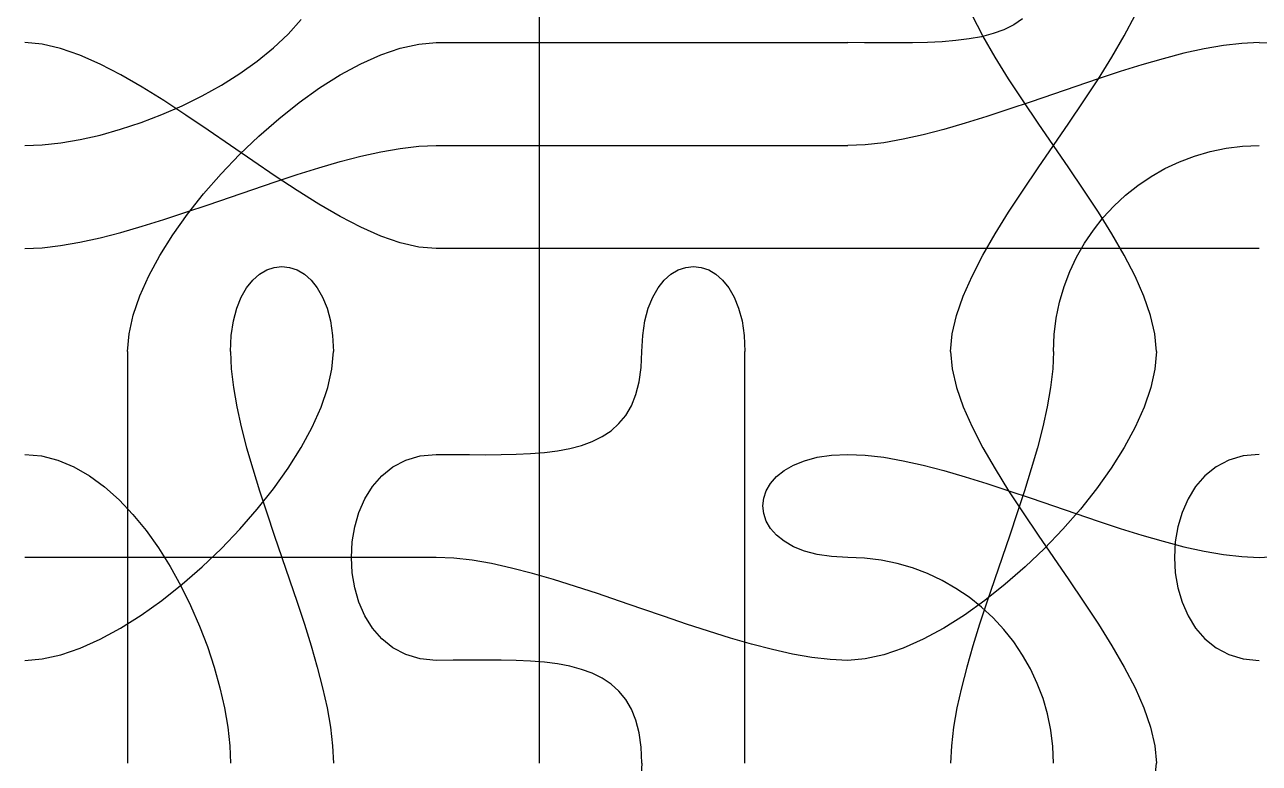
# Model space of a CAD drawing. Header units: metres. Extents: x -250 to 250, y -250 to 250.
# Drawn here: x -250 to -100, y 50 to 139.7 of the extents above; entities that cross this region are included whole.
import ezdxf

# ---------------------------------------------------------------- set-up
doc = ezdxf.new("R2010")
doc.units = ezdxf.units.M

msp = doc.modelspace()

# ---------------------------------------------------------------- linework, layer by layer
for p, q in [((-218.00122, 138.53638, -519.61523), (-216.42575, 140.29312, -519.61523)), ((-187.5, 140.84, -519.61523), (-187.5, 138.32031, -519.61523)), ((-133.5937, 138.32031, -519.61523), (-134.89995, 140.84, -519.61523)), ((-129.84, 139.66, -519.61523), (-131.03703, 139.06921, -519.61523)), ((-128.75922, 140.3783, -519.61523), (-129.84, 139.66, -519.61523)), ((-116.40619, 138.32031, -519.61523), (-115.09993, 140.84, -519.61523)), ((-219.78107, 136.8565, -519.61523), (-218.00122, 138.53638, -519.61523)), ((-187.5, 138.32031, -519.61523), (-187.5, 135.73502, -519.61523)), ((-133.75359, 138.2214, -519.61523), (-135.26, 137.94, -519.61523)), ((-132.34375, 138.59375, -519.61523), (-133.75359, 138.2214, -519.61523)), ((-132.09996, 135.73499, -519.61523), (-133.5937, 138.32031, -519.61523)), ((-131.03703, 139.06921, -519.61523), (-132.34375, 138.59375, -519.61523)), ((-117.89995, 135.73499, -519.61523), (-116.40619, 138.32031, -519.61523)), ((-247.87405, 137.31879, -519.61523), (-250, 137.50006, -519.61523)), ((-245.62999, 136.80002, -519.61523), (-247.87405, 137.31879, -519.61523)), ((-243.28093, 135.98126, -519.61523), (-245.62999, 136.80002, -519.61523)), ((-221.73999, 135.2601, -519.61523), (-219.78107, 136.8565, -519.61523)), ((-206.74854, 136.01086, -519.61523), (-204.39119, 136.82135, -519.61523)), ((-204.39119, 136.82135, -519.61523), (-202.13321, 137.3262, -519.61523)), ((-202.13321, 137.3262, -519.61523), (-199.99994, 137.50012, -519.61523)), ((-200, 137.5, -519.61523), (-197.87405, 137.5, -519.61523)), ((-197.87405, 137.5, -519.61523), (-195.63, 137.5, -519.61523)), ((-195.63, 137.5, -519.61523), (-193.28094, 137.5, -519.61523)), ((-193.28094, 137.5, -519.61523), (-190.84, 137.5, -519.61523)), ((-190.84, 137.5, -519.61523), (-188.32031, 137.5, -519.61523)), ((-188.32031, 137.5, -519.61523), (-185.735, 137.5, -519.61523)), ((-185.735, 137.5, -519.61523), (-183.0972, 137.5, -519.61523)), ((-183.0972, 137.5, -519.61523), (-180.42001, 137.5, -519.61523)), ((-180.42001, 137.5, -519.61523), (-177.71657, 137.5, -519.61523)), ((-177.71657, 137.5, -519.61523), (-175, 137.5, -519.61523)), ((-175, 137.5, -519.61523), (-172.28345, 137.5, -519.61523)), ((-172.28345, 137.5, -519.61523), (-169.58, 137.5, -519.61523)), ((-169.58, 137.5, -519.61523), (-166.90282, 137.50003, -519.61523)), ((-166.90282, 137.50003, -519.61523), (-164.265, 137.50006, -519.61523)), ((-164.265, 137.50006, -519.61523), (-161.67969, 137.50009, -519.61523)), ((-161.67969, 137.50009, -519.61523), (-159.16, 137.50012, -519.61523)), ((-159.16, 137.50012, -519.61523), (-156.71907, 137.50015, -519.61523)), ((-156.71907, 137.50015, -519.61523), (-154.37001, 137.50018, -519.61523)), ((-154.37001, 137.50018, -519.61523), (-152.12595, 137.50021, -519.61523)), ((-152.12595, 137.50021, -519.61523), (-150, 137.50024, -519.61523)), ((-147.95732, 137.49268, -519.61523), (-149.99998, 137.50003, -519.61523)), ((-145.95872, 137.47876, -519.61523), (-147.95732, 137.49268, -519.61523)), ((-144.01076, 137.47049, -519.61523), (-145.95872, 137.47876, -519.61523)), ((-142.11998, 137.48001, -519.61523), (-144.01076, 137.47049, -519.61523)), ((-140.29295, 137.51953, -519.61523), (-142.11998, 137.48001, -519.61523)), ((-138.53624, 137.60126, -519.61523), (-140.29295, 137.51953, -519.61523)), ((-136.8564, 137.73734, -519.61523), (-138.53624, 137.60126, -519.61523)), ((-135.26, 137.94, -519.61523), (-136.8564, 137.73734, -519.61523)), ((-106.719055, 136.74066, -519.61523), (-109.15999, 136.20004, -519.61523)), ((-104.369995, 137.15002, -519.61523), (-106.719055, 136.74066, -519.61523)), ((-102.12593, 137.4094, -519.61523), (-104.369995, 137.15002, -519.61523)), ((-100, 137.5, -519.61523), (-102.12593, 137.4094, -519.61523)), ((-100, 137.5, -519.61523), (-97.95735, 137.49265, -519.61523)), ((-240.84, 134.9, -519.61523), (-243.28093, 135.98126, -519.61523)), ((-223.85263, 133.7537, -519.61523), (-221.73999, 135.2601, -519.61523)), ((-209.17996, 134.92007, -519.61523), (-206.74854, 136.01086, -519.61523)), ((-187.5, 135.73502, -519.61523), (-187.5, 133.0972, -519.61523)), ((-130.4562, 133.09717, -519.61523), (-132.09996, 135.73499, -519.61523)), ((-119.5437, 133.09717, -519.61523), (-117.89995, 135.73499, -519.61523)), ((-111.67967, 135.54694, -519.61523), (-114.264984, 134.80008, -519.61523)), ((-109.15999, 136.20004, -519.61523), (-111.67967, 135.54694, -519.61523)), ((-238.32031, 133.59375, -519.61523), (-240.84, 134.9, -519.61523)), ((-235.73499, 132.1, -519.61523), (-238.32031, 133.59375, -519.61523)), ((-226.09373, 132.34384, -519.61523), (-223.85263, 133.7537, -519.61523)), ((-214.16373, 131.99881, -519.61523), (-211.66013, 133.57428, -519.61523)), ((-211.66013, 133.57428, -519.61523), (-209.17996, 134.92007, -519.61523)), ((-116.9028, 133.97821, -519.61523), (-119.57999, 133.1001, -519.61523)), ((-114.264984, 134.80008, -519.61523), (-116.9028, 133.97821, -519.61523)), ((-233.09718, 130.45624, -519.61523), (-235.73499, 132.1, -519.61523)), ((-228.43796, 131.03711, -519.61523), (-226.09373, 132.34384, -519.61523)), ((-187.5, 133.0972, -519.61523), (-187.5, 130.42001, -519.61523)), ((-128.69997, 130.41998, -519.61523), (-130.4562, 133.09717, -519.61523)), ((-122.28342, 132.18448, -519.61523), (-124.99997, 131.25012, -519.61523)), ((-119.57999, 133.1001, -519.61523), (-122.28342, 132.18448, -519.61523)), ((-121.29996, 130.41998, -519.61523), (-119.5437, 133.09717, -519.61523)), ((-230.85999, 129.84006, -519.61523), (-228.43796, 131.03711, -519.61523)), ((-216.66544, 130.21896, -519.61523), (-214.16373, 131.99881, -519.61523)), ((-124.99997, 131.25012, -519.61523), (-127.71652, 130.31577, -519.61523)), ((-233.33453, 128.75928, -519.61523), (-230.85999, 129.84006, -519.61523)), ((-230.42, 128.69998, -519.61523), (-233.09718, 130.45624, -519.61523)), ((-219.13998, 128.26004, -519.61523), (-216.66544, 130.21896, -519.61523)), ((-187.5, 130.42001, -519.61523), (-187.5, 127.71658, -519.61523)), ((-130.41995, 129.40015, -519.61523), (-133.09714, 128.52203, -519.61523)), ((-127.71652, 130.31577, -519.61523), (-130.41995, 129.40015, -519.61523)), ((-126.86871, 127.71655, -519.61523), (-128.69997, 130.41998, -519.61523)), ((-123.13121, 127.71655, -519.61523), (-121.29996, 130.41998, -519.61523)), ((-238.33984, 126.97269, -519.61523), (-235.83624, 127.8013, -519.61523)), ((-235.83624, 127.8013, -519.61523), (-233.33453, 128.75928, -519.61523)), ((-227.71655, 126.86871, -519.61523), (-230.42, 128.69998, -519.61523)), ((-221.56201, 126.14737, -519.61523), (-219.13998, 128.26004, -519.61523)), ((-187.5, 127.71658, -519.61523), (-187.5, 125.00003, -519.61523)), ((-135.73494, 127.700165, -519.61523), (-138.32025, 126.95331, -519.61523)), ((-133.09714, 128.52203, -519.61523), (-135.73494, 127.700165, -519.61523)), ((-124.99997, 125, -519.61523), (-126.86871, 127.71655, -519.61523)), ((-124.99997, 125, -519.61523), (-123.13121, 127.71655, -519.61523)), ((-243.2514, 125.72986, -519.61523), (-240.81999, 126.28003, -519.61523)), ((-240.81999, 126.28003, -519.61523), (-238.33984, 126.97269, -519.61523)), ((-225, 124.99997, -519.61523), (-227.71655, 126.86871, -519.61523)), ((-223.90623, 123.90628, -519.61523), (-221.56201, 126.14737, -519.61523)), ((-140.83994, 126.3002, -519.61523), (-143.28087, 125.75958, -519.61523)), ((-138.32025, 126.95331, -519.61523), (-140.83994, 126.3002, -519.61523)), ((-250, 125, -519.61523), (-247.86671, 125.08328, -519.61523)), ((-247.86671, 125.08328, -519.61523), (-245.60875, 125.328766, -519.61523)), ((-245.60875, 125.328766, -519.61523), (-243.2514, 125.72986, -519.61523)), ((-222.28345, 123.131226, -519.61523), (-225, 124.99997, -519.61523)), ((-206.71904, 124.24063, -519.61523), (-204.36996, 124.649994, -519.61523)), ((-204.36996, 124.649994, -519.61523), (-202.12592, 124.90936, -519.61523)), ((-202.12592, 124.90936, -519.61523), (-199.99997, 125, -519.61523)), ((-200, 125, -519.61523), (-197.87405, 125, -519.61523)), ((-197.87405, 125, -519.61523), (-195.63, 125, -519.61523)), ((-195.63, 125, -519.61523), (-193.28094, 125, -519.61523)), ((-193.28094, 125, -519.61523), (-190.84, 125, -519.61523)), ((-190.84, 125, -519.61523), (-188.32031, 125, -519.61523)), ((-188.32031, 125, -519.61523), (-185.735, 125, -519.61523)), ((-187.5, 125.00003, -519.61523), (-187.5, 122.28348, -519.61523)), ((-185.735, 125, -519.61523), (-183.0972, 125, -519.61523)), ((-183.0972, 125, -519.61523), (-180.42001, 125, -519.61523)), ((-180.42001, 125, -519.61523), (-177.71657, 125, -519.61523)), ((-177.71657, 125, -519.61523), (-175, 125, -519.61523)), ((-175, 125, -519.61523), (-172.28345, 125, -519.61523)), ((-172.28345, 125, -519.61523), (-169.58, 125, -519.61523)), ((-169.58, 125, -519.61523), (-166.90282, 125, -519.61523)), ((-166.90282, 125, -519.61523), (-164.265, 125, -519.61523)), ((-164.265, 125, -519.61523), (-161.67969, 125, -519.61523)), ((-161.67969, 125, -519.61523), (-159.16, 125, -519.61523)), ((-159.16, 125, -519.61523), (-156.71907, 125, -519.61523)), ((-156.71907, 125, -519.61523), (-154.37001, 125, -519.61523)), ((-154.37001, 125, -519.61523), (-152.12595, 125.00003, -519.61523)), ((-152.12595, 125.00003, -519.61523), (-150, 125.00006, -519.61523)), ((-147.874, 125.09085, -519.61523), (-149.99992, 125.000244, -519.61523)), ((-145.62993, 125.35022, -519.61523), (-147.874, 125.09085, -519.61523)), ((-143.28087, 125.75958, -519.61523), (-145.62993, 125.35022, -519.61523)), ((-126.86873, 122.28345, -519.61523), (-124.99997, 125, -519.61523)), ((-123.131226, 122.28345, -519.61523), (-124.99997, 125, -519.61523)), ((-105.98923, 124.27023, -519.61523), (-104.04126, 124.671326, -519.61523)), ((-104.04126, 124.671326, -519.61523), (-102.04266, 124.91681, -519.61523)), ((-102.04266, 124.91681, -519.61523), (-100, 125.00009, -519.61523)), ((-226.14734, 121.56204, -519.61523), (-223.90623, 123.90628, -519.61523)), ((-219.58, 121.29996, -519.61523), (-222.28345, 123.131226, -519.61523)), ((-214.26498, 122.29999, -519.61523), (-211.67967, 123.046875, -519.61523)), ((-211.67967, 123.046875, -519.61523), (-209.15997, 123.70001, -519.61523)), ((-209.15997, 123.70001, -519.61523), (-206.71904, 124.24063, -519.61523)), ((-111.463745, 122.19879, -519.61523), (-109.70703, 123.027405, -519.61523)), ((-109.70703, 123.027405, -519.61523), (-107.880005, 123.72006, -519.61523)), ((-107.880005, 123.72006, -519.61523), (-105.98923, 124.27023, -519.61523)), ((-228.25998, 119.140015, -519.61523), (-226.14734, 121.56204, -519.61523)), ((-216.9028, 121.47812, -519.61523), (-214.26498, 122.29999, -519.61523)), ((-187.5, 122.28348, -519.61523), (-187.5, 119.58005, -519.61523)), ((-128.69998, 119.58002, -519.61523), (-126.86873, 122.28345, -519.61523)), ((-121.29997, 119.58002, -519.61523), (-123.131226, 122.28345, -519.61523)), ((-113.143585, 121.240814, -519.61523), (-111.463745, 122.19879, -519.61523)), ((-222.28343, 119.68439, -519.61523), (-219.57999, 120.600006, -519.61523)), ((-216.90282, 119.5437, -519.61523), (-219.58, 121.29996, -519.61523)), ((-219.57999, 120.600006, -519.61523), (-216.9028, 121.47812, -519.61523)), ((-116.2464, 118.96298, -519.61523), (-114.73999, 120.160034, -519.61523)), ((-114.73999, 120.160034, -519.61523), (-113.143585, 121.240814, -519.61523)), ((-230.2189, 116.66547, -519.61523), (-228.25998, 119.140015, -519.61523)), ((-227.71655, 117.81561, -519.61523), (-225, 118.75, -519.61523)), ((-225, 118.75, -519.61523), (-222.28343, 119.68439, -519.61523)), ((-214.26501, 117.89996, -519.61523), (-216.90282, 119.5437, -519.61523)), ((-187.5, 119.58005, -519.61523), (-187.5, 116.90286, -519.61523)), ((-130.45624, 116.90283, -519.61523), (-128.69998, 119.58002, -519.61523)), ((-119.54373, 116.90283, -519.61523), (-121.29997, 119.58002, -519.61523)), ((-117.65625, 117.65625, -519.61523), (-116.2464, 118.96298, -519.61523)), ((-230.42, 116.899994, -519.61523), (-227.71655, 117.81561, -519.61523)), ((-211.67969, 116.40622, -519.61523), (-214.26501, 117.89996, -519.61523)), ((-118.96297, 116.2464, -519.61523), (-117.65625, 117.65625, -519.61523)), ((-235.73499, 115.20001, -519.61523), (-233.09718, 116.02188, -519.61523)), ((-233.09718, 116.02188, -519.61523), (-230.42, 116.899994, -519.61523)), ((-231.99875, 114.16376, -519.61523), (-230.2189, 116.66547, -519.61523)), ((-209.16, 115.099976, -519.61523), (-211.67969, 116.40622, -519.61523)), ((-187.5, 116.90286, -519.61523), (-187.5, 114.265045, -519.61523)), ((-132.09999, 114.265015, -519.61523), (-130.45624, 116.90283, -519.61523)), ((-120.16, 114.73999, -519.61523), (-118.96297, 116.2464, -519.61523)), ((-117.89998, 114.265015, -519.61523), (-119.54373, 116.90283, -519.61523)), ((-240.84, 113.79999, -519.61523), (-238.32031, 114.453125, -519.61523)), ((-238.32031, 114.453125, -519.61523), (-235.73499, 115.20001, -519.61523)), ((-233.57422, 111.66016, -519.61523), (-231.99875, 114.16376, -519.61523)), ((-206.71906, 114.01874, -519.61523), (-209.16, 115.099976, -519.61523)), ((-204.37, 113.19998, -519.61523), (-206.71906, 114.01874, -519.61523)), ((-187.5, 114.265045, -519.61523), (-187.5, 111.67972, -519.61523)), ((-133.59375, 111.67969, -519.61523), (-132.09999, 114.265015, -519.61523)), ((-121.24078, 113.143585, -519.61523), (-120.16, 114.73999, -519.61523)), ((-116.406235, 111.67969, -519.61523), (-117.89998, 114.265015, -519.61523)), ((-250, 112.5, -519.61523), (-247.87405, 112.59064, -519.61523)), ((-247.87405, 112.59064, -519.61523), (-245.63, 112.850006, -519.61523)), ((-245.63, 112.850006, -519.61523), (-243.28093, 113.25937, -519.61523)), ((-243.28093, 113.25937, -519.61523), (-240.84, 113.79999, -519.61523)), ((-202.12595, 112.681244, -519.61523), (-204.37, 113.19998, -519.61523)), ((-200, 112.5, -519.61523), (-202.12595, 112.681244, -519.61523)), ((-122.198746, 111.463745, -519.61523), (-121.24078, 113.143585, -519.61523)), ((-234.91998, 109.17999, -519.61523), (-233.57422, 111.66016, -519.61523)), ((-197.87402, 112.5, -519.61523), (-199.99997, 112.5, -519.61523)), ((-195.62997, 112.5, -519.61523), (-197.87402, 112.5, -519.61523)), ((-193.28091, 112.5, -519.61523), (-195.62997, 112.5, -519.61523)), ((-190.83997, 112.5, -519.61523), (-193.28091, 112.5, -519.61523)), ((-188.32028, 112.5, -519.61523), (-190.83997, 112.5, -519.61523)), ((-185.73499, 112.5, -519.61523), (-188.32028, 112.5, -519.61523)), ((-187.5, 111.67972, -519.61523), (-187.5, 109.160034, -519.61523)), ((-183.09717, 112.5, -519.61523), (-185.73499, 112.5, -519.61523)), ((-180.41998, 112.5, -519.61523), (-183.09717, 112.5, -519.61523)), ((-177.71655, 112.5, -519.61523), (-180.41998, 112.5, -519.61523)), ((-174.99998, 112.5, -519.61523), (-177.71655, 112.5, -519.61523)), ((-172.28342, 112.5, -519.61523), (-174.99998, 112.5, -519.61523)), ((-169.57999, 112.5, -519.61523), (-172.28342, 112.5, -519.61523)), ((-166.9028, 112.5, -519.61523), (-169.57999, 112.5, -519.61523)), ((-164.26498, 112.5, -519.61523), (-166.9028, 112.5, -519.61523)), ((-161.67967, 112.5, -519.61523), (-164.26498, 112.5, -519.61523)), ((-159.15999, 112.5, -519.61523), (-161.67967, 112.5, -519.61523)), ((-156.71906, 112.5, -519.61523), (-159.15999, 112.5, -519.61523)), ((-154.37, 112.5, -519.61523), (-156.71906, 112.5, -519.61523)), ((-152.12593, 112.5, -519.61523), (-154.37, 112.5, -519.61523)), ((-150, 112.5, -519.61523), (-152.12593, 112.5, -519.61523)), ((-147.874, 112.5, -519.61523), (-149.99992, 112.5, -519.61523)), ((-145.62993, 112.5, -519.61523), (-147.874, 112.5, -519.61523)), ((-143.28087, 112.5, -519.61523), (-145.62993, 112.5, -519.61523)), ((-140.83994, 112.5, -519.61523), (-143.28087, 112.5, -519.61523)), ((-138.32025, 112.5, -519.61523), (-140.83994, 112.5, -519.61523)), ((-135.73494, 112.5, -519.61523), (-138.32025, 112.5, -519.61523)), ((-133.09714, 112.5, -519.61523), (-135.73494, 112.5, -519.61523)), ((-134.9, 109.16, -519.61523), (-133.59375, 111.67969, -519.61523)), ((-130.41995, 112.5, -519.61523), (-133.09714, 112.5, -519.61523)), ((-127.71652, 112.5, -519.61523), (-130.41995, 112.5, -519.61523)), ((-124.99997, 112.5, -519.61523), (-127.71652, 112.5, -519.61523)), ((-122.28342, 112.5, -519.61523), (-124.99997, 112.5, -519.61523)), ((-123.02734, 109.70703, -519.61523), (-122.198746, 111.463745, -519.61523)), ((-119.57999, 112.5, -519.61523), (-122.28342, 112.5, -519.61523)), ((-116.9028, 112.5, -519.61523), (-119.57999, 112.5, -519.61523)), ((-114.264984, 112.5, -519.61523), (-116.9028, 112.5, -519.61523)), ((-115.09999, 109.16, -519.61523), (-116.406235, 111.67969, -519.61523)), ((-111.67967, 112.5, -519.61523), (-114.264984, 112.5, -519.61523)), ((-109.15999, 112.5, -519.61523), (-111.67967, 112.5, -519.61523)), ((-106.719055, 112.5, -519.61523), (-109.15999, 112.5, -519.61523)), ((-104.369995, 112.5, -519.61523), (-106.719055, 112.5, -519.61523)), ((-102.12593, 112.5, -519.61523), (-104.369995, 112.5, -519.61523)), ((-100, 112.5, -519.61523), (-102.12593, 112.5, -519.61523)), ((-221.47812, 109.3844, -519.61523), (-220.6, 109.900024, -519.61523)), ((-220.6, 109.900024, -519.61523), (-219.68437, 110.20941, -519.61523)), ((-219.68437, 110.20941, -519.61523), (-218.75, 110.31253, -519.61523)), ((-218.75, 110.31253, -519.61523), (-217.81563, 110.20941, -519.61523)), ((-217.81563, 110.20941, -519.61523), (-216.9, 109.900055, -519.61523)), ((-216.9, 109.900055, -519.61523), (-216.02188, 109.38443, -519.61523)), ((-171.4781, 109.3844, -519.61523), (-170.59998, 109.900024, -519.61523)), ((-170.59998, 109.900024, -519.61523), (-169.68434, 110.20941, -519.61523)), ((-169.68434, 110.20941, -519.61523), (-168.74997, 110.31253, -519.61523)), ((-168.74997, 110.31253, -519.61523), (-167.8156, 110.20941, -519.61523)), ((-167.8156, 110.20941, -519.61523), (-166.89996, 109.900055, -519.61523)), ((-166.89996, 109.900055, -519.61523), (-166.02184, 109.38443, -519.61523)), ((-123.72, 107.880005, -519.61523), (-123.02734, 109.70703, -519.61523)), ((-236.01077, 106.7486, -519.61523), (-234.91998, 109.17999, -519.61523)), ((-223.04688, 107.734375, -519.61523), (-222.3, 108.662506, -519.61523)), ((-222.3, 108.662506, -519.61523), (-221.47812, 109.3844, -519.61523)), ((-216.02188, 109.38443, -519.61523), (-215.2, 108.66257, -519.61523)), ((-215.2, 108.66257, -519.61523), (-214.45312, 107.734436, -519.61523)), ((-187.5, 109.160034, -519.61523), (-187.5, 106.719086, -519.61523)), ((-173.04686, 107.734375, -519.61523), (-172.29999, 108.662506, -519.61523)), ((-172.29999, 108.662506, -519.61523), (-171.4781, 109.3844, -519.61523)), ((-166.02184, 109.38443, -519.61523), (-165.19995, 108.66257, -519.61523)), ((-165.19995, 108.66257, -519.61523), (-164.45306, 107.734436, -519.61523)), ((-135.98125, 106.719055, -519.61523), (-134.9, 109.16, -519.61523)), ((-114.01874, 106.719055, -519.61523), (-115.09999, 109.16, -519.61523)), ((-236.82124, 104.391235, -519.61523), (-236.01077, 106.7486, -519.61523)), ((-224.24063, 105.25937, -519.61523), (-223.7, 106.600006, -519.61523)), ((-223.7, 106.600006, -519.61523), (-223.04688, 107.734375, -519.61523)), ((-214.45312, 107.734436, -519.61523), (-213.8, 106.60007, -519.61523)), ((-213.8, 106.60007, -519.61523), (-213.25937, 105.25946, -519.61523)), ((-187.5, 106.719086, -519.61523), (-187.5, 104.370026, -519.61523)), ((-174.24062, 105.25937, -519.61523), (-173.69998, 106.600006, -519.61523)), ((-173.69998, 106.600006, -519.61523), (-173.04686, 107.734375, -519.61523)), ((-164.45306, 107.734436, -519.61523), (-163.79993, 106.60007, -519.61523)), ((-163.79993, 106.60007, -519.61523), (-163.2593, 105.25946, -519.61523)), ((-136.8, 104.369995, -519.61523), (-135.98125, 106.719055, -519.61523)), ((-124.27016, 105.98923, -519.61523), (-123.72, 107.880005, -519.61523)), ((-113.2, 104.369995, -519.61523), (-114.01874, 106.719055, -519.61523)), ((-224.65, 103.712494, -519.61523), (-224.24063, 105.25937, -519.61523)), ((-213.25937, 105.25946, -519.61523), (-212.85, 103.712585, -519.61523)), ((-174.65, 103.712494, -519.61523), (-174.24062, 105.25937, -519.61523)), ((-163.2593, 105.25946, -519.61523), (-162.84991, 103.712585, -519.61523)), ((-124.67125, 104.04126, -519.61523), (-124.27016, 105.98923, -519.61523)), ((-237.3261, 102.13327, -519.61523), (-236.82124, 104.391235, -519.61523)), ((-224.90938, 101.95938, -519.61523), (-224.65, 103.712494, -519.61523)), ((-212.85, 103.712585, -519.61523), (-212.59062, 101.95947, -519.61523)), ((-187.5, 104.370026, -519.61523), (-187.5, 102.125946, -519.61523)), ((-174.90936, 101.95938, -519.61523), (-174.65, 103.712494, -519.61523)), ((-162.84991, 103.712585, -519.61523), (-162.59053, 101.95947, -519.61523)), ((-137.31876, 102.125946, -519.61523), (-136.8, 104.369995, -519.61523)), ((-124.91672, 102.04266, -519.61523), (-124.67125, 104.04126, -519.61523)), ((-112.681244, 102.125946, -519.61523), (-113.2, 104.369995, -519.61523)), ((-237.5, 100, -519.61523), (-237.3261, 102.13327, -519.61523)), ((-187.5, 102.125946, -519.61523), (-187.5, 100, -519.61523)), ((-137.5, 100, -519.61523), (-137.31876, 102.125946, -519.61523)), ((-125, 100, -519.61523), (-124.91672, 102.04266, -519.61523)), ((-112.5, 100, -519.61523), (-112.681244, 102.125946, -519.61523)), ((-225, 100, -519.61523), (-224.90938, 101.95938, -519.61523)), ((-212.59062, 101.95947, -519.61523), (-212.5, 100.00012, -519.61523)), ((-175, 100, -519.61523), (-174.90936, 101.95938, -519.61523)), ((-162.59053, 101.95947, -519.61523), (-162.4999, 100.00012, -519.61523)), ((-237.5, 100, -519.61523), (-237.5, 97.874054, -519.61523)), ((-225, 100, -519.61523), (-224.90938, 97.874054, -519.61523)), ((-212.67389, 97.86694, -519.61523), (-212.49997, 100.000244, -519.61523)), ((-187.5, 100, -519.61523), (-187.5, 97.874054, -519.61523)), ((-175.08328, 98.048065, -519.61523), (-175, 100.00012, -519.61523)), ((-162.5, 97.874176, -519.61523), (-162.5, 100.00012, -519.61523)), ((-137.5, 100, -519.61523), (-137.31876, 97.874054, -519.61523)), ((-125, 100, -519.61523), (-125.09062, 97.874054, -519.61523)), ((-112.5, 100, -519.61523), (-112.673904, 97.86673, -519.61523)), ((-237.5, 97.874054, -519.61523), (-237.5, 95.630005, -519.61523)), ((-224.90938, 97.874054, -519.61523), (-224.65, 95.630005, -519.61523)), ((-213.17873, 95.60895, -519.61523), (-212.67389, 97.86694, -519.61523)), ((-187.5, 97.874054, -519.61523), (-187.5, 95.630005, -519.61523)), ((-175.32875, 96.30884, -519.61523), (-175.08328, 98.048065, -519.61523)), ((-162.5, 95.6301, -519.61523), (-162.5, 97.874176, -519.61523)), ((-137.31876, 97.874054, -519.61523), (-136.8, 95.630005, -519.61523)), ((-125.09062, 97.874054, -519.61523), (-125.34999, 95.630005, -519.61523)), ((-112.673904, 97.86673, -519.61523), (-113.17874, 95.608765, -519.61523)), ((-175.72984, 94.77023, -519.61523), (-175.32875, 96.30884, -519.61523)), ((-237.5, 95.630005, -519.61523), (-237.5, 93.280945, -519.61523)), ((-224.65, 95.630005, -519.61523), (-224.24063, 93.280945, -519.61523)), ((-213.9892, 93.25159, -519.61523), (-213.17873, 95.60895, -519.61523)), ((-187.5, 95.630005, -519.61523), (-187.5, 93.280945, -519.61523)), ((-176.28, 93.420074, -519.61523), (-175.72984, 94.77023, -519.61523)), ((-162.5, 93.28104, -519.61523), (-162.5, 95.6301, -519.61523)), ((-136.8, 95.630005, -519.61523), (-135.98125, 93.280945, -519.61523)), ((-125.34999, 95.630005, -519.61523), (-125.75937, 93.280945, -519.61523)), ((-113.17874, 95.608765, -519.61523), (-113.98921, 93.251434, -519.61523)), ((-237.5, 93.280945, -519.61523), (-237.5, 90.84, -519.61523)), ((-224.24063, 93.280945, -519.61523), (-223.7, 90.84, -519.61523)), ((-215.07999, 90.82016, -519.61523), (-213.9892, 93.25159, -519.61523)), ((-187.5, 93.280945, -519.61523), (-187.5, 90.84, -519.61523)), ((-176.97266, 92.246155, -519.61523), (-176.28, 93.420074, -519.61523)), ((-162.5, 90.84009, -519.61523), (-162.5, 93.28104, -519.61523)), ((-135.98125, 93.280945, -519.61523), (-134.9, 90.84, -519.61523)), ((-125.75937, 93.280945, -519.61523), (-126.29999, 90.84, -519.61523)), ((-113.98921, 93.251434, -519.61523), (-115.07999, 90.82004, -519.61523)), ((-177.80124, 91.2363, -519.61523), (-176.97266, 92.246155, -519.61523)), ((-237.5, 90.84, -519.61523), (-237.5, 88.32031, -519.61523)), ((-223.7, 90.84, -519.61523), (-223.04688, 88.32031, -519.61523)), ((-216.42575, 88.34, -519.61523), (-215.07999, 90.82016, -519.61523)), ((-187.5, 90.84, -519.61523), (-187.5, 88.32031, -519.61523)), ((-179.84, 89.660034, -519.61523), (-178.75922, 90.37833, -519.61523)), ((-178.75922, 90.37833, -519.61523), (-177.80124, 91.2363, -519.61523)), ((-162.5, 88.320404, -519.61523), (-162.5, 90.84009, -519.61523)), ((-134.9, 90.84, -519.61523), (-133.59375, 88.32031, -519.61523)), ((-126.29999, 90.84, -519.61523), (-126.95311, 88.32031, -519.61523)), ((-115.07999, 90.82004, -519.61523), (-116.425766, 88.339874, -519.61523)), ((-183.75359, 88.221436, -519.61523), (-182.34375, 88.59378, -519.61523)), ((-182.34375, 88.59378, -519.61523), (-181.03702, 89.069244, -519.61523)), ((-181.03702, 89.069244, -519.61523), (-179.84, 89.660034, -519.61523)), ((-250, 87.5, -519.61523), (-247.95734, 87.32611, -519.61523)), ((-247.95734, 87.32611, -519.61523), (-245.95876, 86.82126, -519.61523)), ((-237.5, 88.32031, -519.61523), (-237.5, 85.735016, -519.61523)), ((-223.04688, 88.32031, -519.61523), (-222.3, 85.735016, -519.61523)), ((-218.00122, 85.836395, -519.61523), (-216.42575, 88.34, -519.61523)), ((-203.7125, 86.80014, -519.61523), (-201.95938, 87.31891, -519.61523)), ((-201.95938, 87.31891, -519.61523), (-200, 87.50018, -519.61523)), ((-200, 87.5, -519.61523), (-197.95734, 87.492645, -519.61523)), ((-197.95734, 87.492645, -519.61523), (-195.95874, 87.47873, -519.61523)), ((-195.95874, 87.47873, -519.61523), (-194.01077, 87.47046, -519.61523)), ((-194.01077, 87.47046, -519.61523), (-192.12, 87.47998, -519.61523)), ((-192.12, 87.47998, -519.61523), (-190.29297, 87.51953, -519.61523)), ((-190.29297, 87.51953, -519.61523), (-188.53625, 87.60126, -519.61523)), ((-188.53625, 87.60126, -519.61523), (-186.8564, 87.737366, -519.61523)), ((-187.5, 88.32031, -519.61523), (-187.5, 85.735016, -519.61523)), ((-186.8564, 87.737366, -519.61523), (-185.26, 87.94003, -519.61523)), ((-185.26, 87.94003, -519.61523), (-183.75359, 88.221436, -519.61523)), ((-162.5, 85.73508, -519.61523), (-162.5, 88.320404, -519.61523)), ((-155.25935, 86.74078, -519.61523), (-153.71248, 87.15018, -519.61523)), ((-153.71248, 87.15018, -519.61523), (-151.95935, 87.40958, -519.61523)), ((-151.95935, 87.40958, -519.61523), (-149.99997, 87.50021, -519.61523)), ((-150, 87.5, -519.61523), (-147.87407, 87.40939, -519.61523)), ((-147.87407, 87.40939, -519.61523), (-145.63, 87.150024, -519.61523)), ((-145.63, 87.150024, -519.61523), (-143.28094, 86.74066, -519.61523)), ((-133.59375, 88.32031, -519.61523), (-132.09999, 85.735016, -519.61523)), ((-126.95311, 88.32031, -519.61523), (-127.69998, 85.735016, -519.61523)), ((-116.425766, 88.339874, -519.61523), (-118.001236, 85.83627, -519.61523)), ((-101.95938, 87.318756, -519.61523), (-103.71251, 86.80002, -519.61523)), ((-100, 87.5, -519.61523), (-101.95938, 87.318756, -519.61523)), ((-245.95876, 86.82126, -519.61523), (-244.01079, 86.0108, -519.61523)), ((-244.01079, 86.0108, -519.61523), (-242.12, 84.92001, -519.61523)), ((-237.5, 85.735016, -519.61523), (-237.5, 83.0972, -519.61523)), ((-222.3, 85.735016, -519.61523), (-221.47812, 83.0972, -519.61523)), ((-219.78107, 83.334656, -519.61523), (-218.00122, 85.836395, -519.61523)), ((-206.6, 84.900116, -519.61523), (-205.25937, 85.981384, -519.61523)), ((-205.25937, 85.981384, -519.61523), (-203.7125, 86.80014, -519.61523)), ((-187.5, 85.735016, -519.61523), (-187.5, 83.0972, -519.61523)), ((-162.5, 83.09726, -519.61523), (-162.5, 85.73508, -519.61523)), ((-158.66249, 84.80011, -519.61523), (-157.73436, 85.547, -519.61523)), ((-157.73436, 85.547, -519.61523), (-156.59998, 86.200134, -519.61523)), ((-156.59998, 86.200134, -519.61523), (-155.25935, 86.74078, -519.61523)), ((-143.28094, 86.74066, -519.61523), (-140.84001, 86.20004, -519.61523)), ((-140.84001, 86.20004, -519.61523), (-138.32033, 85.546936, -519.61523)), ((-138.32033, 85.546936, -519.61523), (-135.73502, 84.80008, -519.61523)), ((-132.09999, 85.735016, -519.61523), (-130.45624, 83.0972, -519.61523)), ((-127.69998, 85.735016, -519.61523), (-128.52185, 83.0972, -519.61523)), ((-118.001236, 85.83627, -519.61523), (-119.78108, 83.334564, -519.61523)), ((-105.259384, 85.98126, -519.61523), (-106.600006, 84.900024, -519.61523)), ((-103.71251, 86.80002, -519.61523), (-105.259384, 85.98126, -519.61523)), ((-242.12, 84.92001, -519.61523), (-240.29297, 83.57425, -519.61523)), ((-207.73438, 83.59384, -519.61523), (-206.6, 84.900116, -519.61523)), ((-159.38437, 83.97821, -519.61523), (-158.66249, 84.80011, -519.61523)), ((-135.73502, 84.80008, -519.61523), (-133.0972, 83.97821, -519.61523)), ((-106.600006, 84.900024, -519.61523), (-107.734375, 83.59378, -519.61523)), ((-240.29297, 83.57425, -519.61523), (-238.53625, 81.99878, -519.61523)), ((-237.5, 83.0972, -519.61523), (-237.5, 80.42001, -519.61523)), ((-221.73999, 80.86011, -519.61523), (-219.78107, 83.334656, -519.61523)), ((-221.47812, 83.0972, -519.61523), (-220.6, 80.42001, -519.61523)), ((-208.6625, 82.10007, -519.61523), (-207.73438, 83.59384, -519.61523)), ((-187.5, 83.0972, -519.61523), (-187.5, 80.42001, -519.61523)), ((-162.5, 80.420074, -519.61523), (-162.5, 83.09726, -519.61523)), ((-160.20937, 82.18445, -519.61523), (-159.9, 83.10007, -519.61523)), ((-159.9, 83.10007, -519.61523), (-159.38437, 83.97821, -519.61523)), ((-133.0972, 83.97821, -519.61523), (-130.42001, 83.1001, -519.61523)), ((-130.45624, 83.0972, -519.61523), (-128.69998, 80.42001, -519.61523)), ((-130.42001, 83.1001, -519.61523), (-127.71657, 82.18448, -519.61523)), ((-128.52185, 83.0972, -519.61523), (-129.39998, 80.42001, -519.61523)), ((-119.78108, 83.334564, -519.61523), (-121.73999, 80.86005, -519.61523)), ((-107.734375, 83.59378, -519.61523), (-108.662506, 82.10004, -519.61523)), ((-238.53625, 81.99878, -519.61523), (-236.85641, 80.21893, -519.61523)), ((-209.38437, 80.4563, -519.61523), (-208.6625, 82.10007, -519.61523)), ((-160.3125, 81.25006, -519.61523), (-160.20937, 82.18445, -519.61523)), ((-160.20938, 80.315674, -519.61523), (-160.3125, 81.25006, -519.61523)), ((-127.71657, 82.18448, -519.61523), (-125, 81.25012, -519.61523)), ((-125, 81.25012, -519.61523), (-122.28343, 80.315765, -519.61523)), ((-108.662506, 82.10004, -519.61523), (-109.384384, 80.4563, -519.61523)), ((-237.5, 80.42001, -519.61523), (-237.5, 77.71658, -519.61523)), ((-236.85641, 80.21893, -519.61523), (-235.26001, 78.26004, -519.61523)), ((-223.85263, 78.43808, -519.61523), (-221.73999, 80.86011, -519.61523)), ((-220.6, 80.42001, -519.61523), (-219.68437, 77.71658, -519.61523)), ((-209.9, 78.70004, -519.61523), (-209.38437, 80.4563, -519.61523)), ((-187.5, 80.42001, -519.61523), (-187.5, 77.71658, -519.61523)), ((-162.5, 77.716644, -519.61523), (-162.5, 80.420074, -519.61523)), ((-159.90001, 79.400055, -519.61523), (-160.20938, 80.315674, -519.61523)), ((-129.39998, 80.42001, -519.61523), (-130.3156, 77.71658, -519.61523)), ((-128.69998, 80.42001, -519.61523), (-126.86873, 77.71658, -519.61523)), ((-121.73999, 80.86005, -519.61523), (-123.852646, 78.43802, -519.61523)), ((-122.28343, 80.315765, -519.61523), (-119.57999, 79.40015, -519.61523)), ((-109.384384, 80.4563, -519.61523), (-109.90001, 78.70004, -519.61523)), ((-235.26001, 78.26004, -519.61523), (-233.7536, 76.1474, -519.61523)), ((-226.09373, 76.09384, -519.61523), (-223.85263, 78.43808, -519.61523)), ((-210.20938, 76.868774, -519.61523), (-209.9, 78.70004, -519.61523)), ((-159.38438, 78.52191, -519.61523), (-159.90001, 79.400055, -519.61523)), ((-158.6625, 77.70004, -519.61523), (-159.38438, 78.52191, -519.61523)), ((-123.852646, 78.43802, -519.61523), (-126.093735, 76.09381, -519.61523)), ((-119.57999, 79.40015, -519.61523), (-116.9028, 78.52203, -519.61523)), ((-116.9028, 78.52203, -519.61523), (-114.264984, 77.700165, -519.61523)), ((-109.90001, 78.70004, -519.61523), (-110.20938, 76.868805, -519.61523)), ((-237.5, 77.71658, -519.61523), (-237.5, 75.00003, -519.61523)), ((-219.68437, 77.71658, -519.61523), (-218.75, 75.00003, -519.61523)), ((-210.3125, 75.00003, -519.61523), (-210.20938, 76.868774, -519.61523)), ((-187.5, 77.71658, -519.61523), (-187.5, 75.00003, -519.61523)), ((-162.5, 75.00006, -519.61523), (-162.5, 77.716644, -519.61523)), ((-157.73438, 76.953156, -519.61523), (-158.6625, 77.70004, -519.61523)), ((-156.6, 76.30002, -519.61523), (-157.73438, 76.953156, -519.61523)), ((-130.3156, 77.71658, -519.61523), (-131.24997, 75.00003, -519.61523)), ((-126.86873, 77.71658, -519.61523), (-124.99997, 75.00003, -519.61523)), ((-114.264984, 77.700165, -519.61523), (-111.67967, 76.95331, -519.61523)), ((-111.67967, 76.95331, -519.61523), (-109.15999, 76.3002, -519.61523)), ((-110.20938, 76.868805, -519.61523), (-110.3125, 75.00006, -519.61523)), ((-247.87405, 75.00021, -519.61523), (-250, 75.000244, -519.61523)), ((-245.62999, 75.00018, -519.61523), (-247.87405, 75.00021, -519.61523)), ((-243.28093, 75.00015, -519.61523), (-245.62999, 75.00018, -519.61523)), ((-240.84, 75.00012, -519.61523), (-243.28093, 75.00015, -519.61523)), ((-238.32031, 75.00009, -519.61523), (-240.84, 75.00012, -519.61523)), ((-235.73499, 75.00006, -519.61523), (-238.32031, 75.00009, -519.61523)), ((-237.5, 75.00003, -519.61523), (-237.49998, 72.28348, -519.61523)), ((-233.09718, 75.00003, -519.61523), (-235.73499, 75.00006, -519.61523)), ((-233.7536, 76.1474, -519.61523), (-232.34375, 73.90631, -519.61523)), ((-230.42, 75, -519.61523), (-233.09718, 75.00003, -519.61523)), ((-228.43796, 73.85275, -519.61523), (-226.09373, 76.09384, -519.61523)), ((-218.75, 75.00003, -519.61523), (-217.81563, 72.28348, -519.61523)), ((-210.20938, 73.13129, -519.61523), (-210.3125, 75.00003, -519.61523)), ((-197.87402, 74.90964, -519.61523), (-199.99997, 75.000275, -519.61523)), ((-187.5, 75.00003, -519.61523), (-187.5, 72.28348, -519.61523)), ((-162.5, 72.28348, -519.61523), (-162.5, 75.00006, -519.61523)), ((-155.25938, 75.7594, -519.61523), (-156.6, 76.30002, -519.61523)), ((-153.71251, 75.350006, -519.61523), (-155.25938, 75.7594, -519.61523)), ((-151.95938, 75.09064, -519.61523), (-153.71251, 75.350006, -519.61523)), ((-150, 75, -519.61523), (-151.95938, 75.09064, -519.61523)), ((-147.95732, 74.91681, -519.61523), (-149.99998, 75.00009, -519.61523)), ((-131.24997, 75.00003, -519.61523), (-132.18434, 72.28348, -519.61523)), ((-126.093735, 76.09381, -519.61523), (-128.43794, 73.85272, -519.61523)), ((-124.99997, 75.00003, -519.61523), (-123.13121, 72.28348, -519.61523)), ((-110.3125, 75.00006, -519.61523), (-110.209366, 73.13132, -519.61523)), ((-109.15999, 76.3002, -519.61523), (-106.719055, 75.75958, -519.61523)), ((-106.719055, 75.75958, -519.61523), (-104.369995, 75.35022, -519.61523)), ((-104.369995, 75.35022, -519.61523), (-102.12593, 75.09085, -519.61523)), ((-102.12593, 75.09085, -519.61523), (-99.999985, 75.000244, -519.61523)), ((-100, 75, -519.61523), (-98.04062, 75.09064, -519.61523)), ((-232.34375, 73.90631, -519.61523), (-231.03703, 71.5621, -519.61523)), ((-230.85999, 71.74008, -519.61523), (-228.43796, 73.85275, -519.61523)), ((-227.71655, 75, -519.61523), (-230.42, 75, -519.61523)), ((-225, 75, -519.61523), (-227.71655, 75, -519.61523)), ((-222.28345, 75, -519.61523), (-225, 75, -519.61523)), ((-219.58, 75, -519.61523), (-222.28345, 75, -519.61523)), ((-216.90282, 75, -519.61523), (-219.58, 75, -519.61523)), ((-214.26501, 75, -519.61523), (-216.90282, 75, -519.61523)), ((-211.67969, 75, -519.61523), (-214.26501, 75, -519.61523)), ((-209.16, 75, -519.61523), (-211.67969, 75, -519.61523)), ((-206.71906, 75, -519.61523), (-209.16, 75, -519.61523)), ((-204.37, 75, -519.61523), (-206.71906, 75, -519.61523)), ((-202.12595, 75, -519.61523), (-204.37, 75, -519.61523)), ((-200, 75, -519.61523), (-202.12595, 75, -519.61523)), ((-195.62997, 74.65024, -519.61523), (-197.87402, 74.90964, -519.61523)), ((-193.28091, 74.240845, -519.61523), (-195.62997, 74.65024, -519.61523)), ((-190.83997, 73.700195, -519.61523), (-193.28091, 74.240845, -519.61523)), ((-188.32028, 73.04706, -519.61523), (-190.83997, 73.700195, -519.61523)), ((-145.95872, 74.671326, -519.61523), (-147.95732, 74.91681, -519.61523)), ((-144.01076, 74.27023, -519.61523), (-145.95872, 74.671326, -519.61523)), ((-142.11998, 73.72006, -519.61523), (-144.01076, 74.27023, -519.61523)), ((-140.29295, 73.027405, -519.61523), (-142.11998, 73.72006, -519.61523)), ((-128.43794, 73.85272, -519.61523), (-130.85997, 71.74008, -519.61523)), ((-237.49998, 72.28348, -519.61523), (-237.49998, 69.58005, -519.61523)), ((-217.81563, 72.28348, -519.61523), (-216.9, 69.58005, -519.61523)), ((-209.9, 71.30002, -519.61523), (-210.20938, 73.13129, -519.61523)), ((-185.73499, 72.30017, -519.61523), (-188.32028, 73.04706, -519.61523)), ((-187.5, 72.28348, -519.61523), (-187.5, 69.58005, -519.61523)), ((-183.09717, 71.47827, -519.61523), (-185.73499, 72.30017, -519.61523)), ((-162.5, 69.58005, -519.61523), (-162.5, 72.28348, -519.61523)), ((-138.53624, 72.19879, -519.61523), (-140.29295, 73.027405, -519.61523)), ((-136.8564, 71.240814, -519.61523), (-138.53624, 72.19879, -519.61523)), ((-132.18434, 72.28348, -519.61523), (-133.09996, 69.58005, -519.61523)), ((-123.13121, 72.28348, -519.61523), (-121.29996, 69.58005, -519.61523)), ((-110.209366, 73.13132, -519.61523), (-109.899994, 71.30008, -519.61523)), ((-233.33453, 69.78116, -519.61523), (-230.85999, 71.74008, -519.61523)), ((-231.03703, 71.5621, -519.61523), (-229.84, 69.140076, -519.61523)), ((-209.38437, 69.54376, -519.61523), (-209.9, 71.30002, -519.61523)), ((-180.41998, 70.60013, -519.61523), (-183.09717, 71.47827, -519.61523)), ((-177.71655, 69.68448, -519.61523), (-180.41998, 70.60013, -519.61523)), ((-135.26, 70.160034, -519.61523), (-136.8564, 71.240814, -519.61523)), ((-130.85997, 71.74008, -519.61523), (-133.3345, 69.78119, -519.61523)), ((-109.899994, 71.30008, -519.61523), (-109.38437, 69.54382, -519.61523)), ((-237.49998, 69.58005, -519.61523), (-237.49998, 66.90286, -519.61523)), ((-235.83624, 68.00131, -519.61523), (-233.33453, 69.78116, -519.61523)), ((-229.84, 69.140076, -519.61523), (-228.75922, 66.66556, -519.61523)), ((-216.9, 69.58005, -519.61523), (-216.02188, 66.90286, -519.61523)), ((-208.6625, 67.899994, -519.61523), (-209.38437, 69.54376, -519.61523)), ((-187.5, 69.58005, -519.61523), (-187.5, 66.90286, -519.61523)), ((-174.99998, 68.75009, -519.61523), (-177.71655, 69.68448, -519.61523)), ((-162.5, 66.90286, -519.61523), (-162.5, 69.58005, -519.61523)), ((-133.3345, 69.78119, -519.61523), (-135.83621, 68.00137, -519.61523)), ((-133.75359, 68.96298, -519.61523), (-135.26, 70.160034, -519.61523)), ((-133.09996, 69.58005, -519.61523), (-133.97809, 66.90286, -519.61523)), ((-121.29996, 69.58005, -519.61523), (-119.5437, 66.90286, -519.61523)), ((-109.38437, 69.54382, -519.61523), (-108.66249, 67.900085, -519.61523)), ((-238.33984, 66.42584, -519.61523), (-235.83624, 68.00131, -519.61523)), ((-207.73438, 66.40625, -519.61523), (-208.6625, 67.899994, -519.61523)), ((-172.28342, 67.815704, -519.61523), (-174.99998, 68.75009, -519.61523)), ((-169.57999, 66.900055, -519.61523), (-172.28342, 67.815704, -519.61523)), ((-135.83621, 68.00137, -519.61523), (-138.3398, 66.4259, -519.61523)), ((-132.34375, 67.65625, -519.61523), (-133.75359, 68.96298, -519.61523)), ((-131.03703, 66.2464, -519.61523), (-132.34375, 67.65625, -519.61523)), ((-108.66249, 67.900085, -519.61523), (-107.73436, 66.40634, -519.61523)), ((-240.81999, 65.08005, -519.61523), (-238.33984, 66.42584, -519.61523)), ((-237.49998, 66.90286, -519.61523), (-237.49997, 64.265045, -519.61523)), ((-228.75922, 66.66556, -519.61523), (-227.80124, 64.16385, -519.61523)), ((-216.02188, 66.90286, -519.61523), (-215.2, 64.265045, -519.61523)), ((-206.6, 65.100006, -519.61523), (-207.73438, 66.40625, -519.61523)), ((-187.5, 66.90286, -519.61523), (-187.5, 64.265045, -519.61523)), ((-166.9028, 66.02191, -519.61523), (-169.57999, 66.900055, -519.61523)), ((-164.26498, 65.20004, -519.61523), (-166.9028, 66.02191, -519.61523)), ((-162.5, 64.265045, -519.61523), (-162.5, 66.90286, -519.61523)), ((-138.3398, 66.4259, -519.61523), (-140.81995, 65.08014, -519.61523)), ((-133.97809, 66.90286, -519.61523), (-134.79996, 64.265045, -519.61523)), ((-129.84, 64.73999, -519.61523), (-131.03703, 66.2464, -519.61523)), ((-119.5437, 66.90286, -519.61523), (-117.89995, 64.265045, -519.61523)), ((-107.73436, 66.40634, -519.61523), (-106.599976, 65.1001, -519.61523)), ((-243.2514, 63.989258, -519.61523), (-240.81999, 65.08005, -519.61523)), ((-205.25937, 64.01874, -519.61523), (-206.6, 65.100006, -519.61523)), ((-161.67967, 64.453156, -519.61523), (-164.26498, 65.20004, -519.61523)), ((-140.81995, 65.08014, -519.61523), (-143.25134, 63.98938, -519.61523)), ((-128.75922, 63.143585, -519.61523), (-129.84, 64.73999, -519.61523)), ((-106.599976, 65.1001, -519.61523), (-105.25935, 64.01886, -519.61523)), ((-247.86671, 62.67392, -519.61523), (-245.60875, 63.178772, -519.61523)), ((-245.60875, 63.178772, -519.61523), (-243.2514, 63.989258, -519.61523)), ((-237.49997, 64.265045, -519.61523), (-237.49997, 61.67975, -519.61523)), ((-227.80124, 64.16385, -519.61523), (-226.97266, 61.660248, -519.61523)), ((-215.2, 64.265045, -519.61523), (-214.45312, 61.67975, -519.61523)), ((-203.7125, 63.19998, -519.61523), (-205.25937, 64.01874, -519.61523)), ((-201.95938, 62.681244, -519.61523), (-203.7125, 63.19998, -519.61523)), ((-187.5, 64.265045, -519.61523), (-187.5, 61.67975, -519.61523)), ((-162.5, 61.679718, -519.61523), (-162.5, 64.265045, -519.61523)), ((-159.15999, 63.80002, -519.61523), (-161.67967, 64.453156, -519.61523)), ((-156.71906, 63.2594, -519.61523), (-159.15999, 63.80002, -519.61523)), ((-154.37, 62.850006, -519.61523), (-156.71906, 63.2594, -519.61523)), ((-145.60867, 63.178925, -519.61523), (-147.86664, 62.674103, -519.61523)), ((-143.25134, 63.98938, -519.61523), (-145.60867, 63.178925, -519.61523)), ((-134.79996, 64.265045, -519.61523), (-135.54683, 61.67975, -519.61523)), ((-127.801254, 61.463745, -519.61523), (-128.75922, 63.143585, -519.61523)), ((-117.89995, 64.265045, -519.61523), (-116.40619, 61.67975, -519.61523)), ((-105.25935, 64.01886, -519.61523), (-103.71248, 63.200134, -519.61523)), ((-103.71248, 63.200134, -519.61523), (-101.95935, 62.681396, -519.61523)), ((-250, 62.5, -519.61523), (-247.86671, 62.67392, -519.61523)), ((-237.49997, 61.67975, -519.61523), (-237.49997, 59.160065, -519.61523)), ((-226.97266, 61.660248, -519.61523), (-226.28, 59.180084, -519.61523)), ((-214.45312, 61.67975, -519.61523), (-213.8, 59.160065, -519.61523)), ((-200, 62.5, -519.61523), (-201.95938, 62.681244, -519.61523)), ((-197.95726, 62.507507, -519.61523), (-199.99991, 62.500183, -519.61523)), ((-195.95868, 62.521393, -519.61523), (-197.95726, 62.507507, -519.61523)), ((-194.01071, 62.529663, -519.61523), (-195.95868, 62.521393, -519.61523)), ((-192.11993, 62.52011, -519.61523), (-194.01071, 62.529663, -519.61523)), ((-190.29291, 62.48056, -519.61523), (-192.11993, 62.52011, -519.61523)), ((-188.5362, 62.398834, -519.61523), (-190.29291, 62.48056, -519.61523)), ((-186.85635, 62.262726, -519.61523), (-188.5362, 62.398834, -519.61523)), ((-187.5, 61.67975, -519.61523), (-187.5, 59.160065, -519.61523)), ((-185.25996, 62.06006, -519.61523), (-186.85635, 62.262726, -519.61523)), ((-183.75357, 61.778656, -519.61523), (-185.25996, 62.06006, -519.61523)), ((-182.34372, 61.40631, -519.61523), (-183.75357, 61.778656, -519.61523)), ((-162.5, 59.160034, -519.61523), (-162.5, 61.679718, -519.61523)), ((-152.12593, 62.590637, -519.61523), (-154.37, 62.850006, -519.61523)), ((-150, 62.5, -519.61523), (-152.12593, 62.590637, -519.61523)), ((-147.86664, 62.674103, -519.61523), (-149.99991, 62.500214, -519.61523)), ((-135.54683, 61.67975, -519.61523), (-136.19995, 59.160065, -519.61523)), ((-116.40619, 61.67975, -519.61523), (-115.09993, 59.160065, -519.61523)), ((-101.95935, 62.681396, -519.61523), (-99.99997, 62.500153, -519.61523)), ((-181.03702, 60.930847, -519.61523), (-182.34372, 61.40631, -519.61523)), ((-179.83998, 60.340057, -519.61523), (-181.03702, 60.930847, -519.61523)), ((-178.7592, 59.621765, -519.61523), (-179.83998, 60.340057, -519.61523)), ((-126.97266, 59.70703, -519.61523), (-127.801254, 61.463745, -519.61523)), ((-237.49997, 59.160065, -519.61523), (-237.49997, 56.719147, -519.61523)), ((-226.28, 59.180084, -519.61523), (-225.72983, 56.748688, -519.61523)), ((-213.8, 59.160065, -519.61523), (-213.25937, 56.719147, -519.61523)), ((-187.5, 59.160065, -519.61523), (-187.5, 56.719147, -519.61523)), ((-177.80124, 58.763794, -519.61523), (-178.7592, 59.621765, -519.61523)), ((-176.97266, 57.753937, -519.61523), (-177.80124, 58.763794, -519.61523)), ((-162.5, 56.719086, -519.61523), (-162.5, 59.160034, -519.61523)), ((-136.19995, 59.160065, -519.61523), (-136.74057, 56.719147, -519.61523)), ((-126.28, 57.880005, -519.61523), (-126.97266, 59.70703, -519.61523)), ((-115.09993, 59.160065, -519.61523), (-114.01868, 56.719147, -519.61523)), ((-176.28, 56.580017, -519.61523), (-176.97266, 57.753937, -519.61523)), ((-125.72984, 55.989227, -519.61523), (-126.28, 57.880005, -519.61523)), ((-237.49997, 56.719147, -519.61523), (-237.49997, 54.370087, -519.61523)), ((-225.72983, 56.748688, -519.61523), (-225.32874, 54.391357, -519.61523)), ((-213.25937, 56.719147, -519.61523), (-212.85, 54.370087, -519.61523)), ((-187.5, 56.719147, -519.61523), (-187.5, 54.370087, -519.61523)), ((-175.72984, 55.22986, -519.61523), (-176.28, 56.580017, -519.61523)), ((-162.5, 54.370026, -519.61523), (-162.5, 56.719086, -519.61523)), ((-136.74057, 56.719147, -519.61523), (-137.14995, 54.370087, -519.61523)), ((-125.32875, 54.04126, -519.61523), (-125.72984, 55.989227, -519.61523)), ((-114.01868, 56.719147, -519.61523), (-113.19992, 54.370087, -519.61523)), ((-237.49997, 54.370087, -519.61523), (-237.49995, 52.126038, -519.61523)), ((-225.32874, 54.391357, -519.61523), (-225.08327, 52.133392, -519.61523)), ((-212.85, 54.370087, -519.61523), (-212.59062, 52.126038, -519.61523)), ((-187.5, 54.370087, -519.61523), (-187.5, 52.126038, -519.61523)), ((-175.32875, 53.691254, -519.61523), (-175.72984, 55.22986, -519.61523)), ((-162.5, 52.125946, -519.61523), (-162.5, 54.370026, -519.61523)), ((-137.14995, 54.370087, -519.61523), (-137.40932, 52.126038, -519.61523)), ((-125.08328, 52.042664, -519.61523), (-125.32875, 54.04126, -519.61523)), ((-113.19992, 54.370087, -519.61523), (-112.68117, 52.126038, -519.61523)), ((-175.08328, 51.952026, -519.61523), (-175.32875, 53.691254, -519.61523)), ((-237.49995, 52.126038, -519.61523), (-237.49995, 50.000122, -519.61523)), ((-225.08327, 52.133392, -519.61523), (-224.99998, 50.000122, -519.61523)), ((-212.59062, 52.126038, -519.61523), (-212.5, 50.000122, -519.61523)), ((-187.5, 52.126038, -519.61523), (-187.5, 50.000122, -519.61523)), ((-175, 50, -519.61523), (-175.08328, 51.952026, -519.61523)), ((-162.5, 50, -519.61523), (-162.5, 52.125946, -519.61523)), ((-137.40932, 52.126038, -519.61523), (-137.49994, 50.000122, -519.61523)), ((-125, 50, -519.61523), (-125.08328, 52.042664, -519.61523)), ((-112.68117, 52.126038, -519.61523), (-112.49991, 50.000122, -519.61523)), ((-175.09058, 48.04077, -519.61523), (-174.99994, 50.000153, -519.61523)), ((-112.68117, 48.04077, -519.61523), (-112.49991, 50.000153, -519.61523))]:
    msp.add_line(p, q)

doc.saveas('drawing.dxf')
